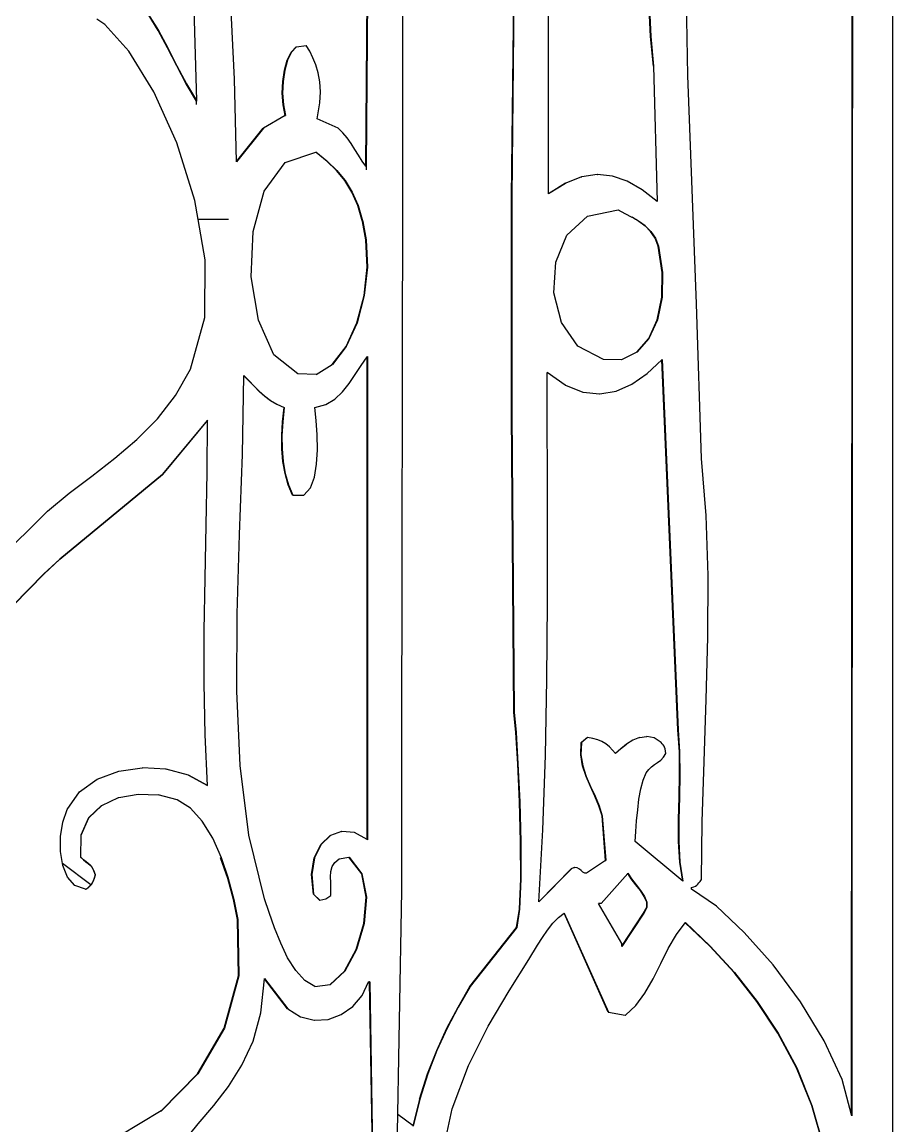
# Model space of a CAD drawing. Header units: inches. Extents: x 3672 to 10975, y -27382 to -746.
# Drawn here: x 4405.79 to 4413.78, y -26993.18 to -26983.05 of the extents above; entities that cross this region are included whole.
import ezdxf

# ---------------------------------------------------------------- set-up
doc = ezdxf.new("R2010")
doc.units = ezdxf.units.IN
doc.header["$LTSCALE"] = 17
doc.header["$MEASUREMENT"] = 0
doc.layers.add('25 BOT BAR', color=12, linetype='Continuous', lineweight=25)

msp = doc.modelspace()

# ---------------------------------------------------------------- linework, layer by layer
for p, q in [((4413.784, -26998.596), (4413.784, -26974.596)), ((4413.409, -26984.859), (4413.415, -26975.189)), ((4413.417, -26975.189), (4413.411, -26984.859)), ((4408.949, -26984.372), (4408.994, -26978.548)), ((4408.997, -26978.548), (4408.952, -26984.374)), ((4407.318, -26981.143), (4407.395, -26983.769)), ((4409.288, -26984.565), (4409.288, -26981.71)), ((4410.285, -26984.653), (4410.307, -26982.662)), ((4410.309, -26982.662), (4410.287, -26984.653)), ((4407.744, -26983.572), (4407.705, -26982.791)), ((4410.623, -26984.622), (4410.623, -26982.764)), ((4411.902, -26983.54), (4411.891, -26982.852)), ((4411.561, -26983.181), (4411.544, -26982.858)), ((4411.546, -26982.858), (4411.563, -26983.181)), ((4406.555, -26983.072), (4406.48, -26983.023)), ((4407.044, -26983.127), (4406.95, -26982.976)), ((4406.952, -26982.976), (4407.046, -26983.127)), ((4406.775, -26983.314), (4406.555, -26983.072)), ((4407.129, -26983.286), (4407.044, -26983.127)), ((4407.044, -26983.127), (4407.046, -26983.127)), ((4407.046, -26983.127), (4407.132, -26983.286)), ((4411.586, -26983.452), (4411.561, -26983.181)), ((4411.561, -26983.181), (4411.563, -26983.181)), ((4411.563, -26983.181), (4411.588, -26983.452)), ((4407.003, -26983.688), (4406.775, -26983.314)), ((4407.213, -26983.45), (4407.129, -26983.286)), ((4407.129, -26983.286), (4407.132, -26983.286)), ((4407.132, -26983.286), (4407.215, -26983.45)), ((4408.227, -26983.398), (4408.264, -26983.325)), ((4408.266, -26983.325), (4408.23, -26983.398)), ((4408.264, -26983.325), (4408.31, -26983.277)), ((4408.264, -26983.325), (4408.266, -26983.325)), ((4408.312, -26983.277), (4408.266, -26983.325)), ((4408.31, -26983.277), (4408.312, -26983.277)), ((4408.312, -26983.277), (4408.4, -26983.262)), ((4408.4, -26983.262), (4408.402, -26983.262)), ((4408.433, -26983.315), (4408.402, -26983.262)), ((4408.463, -26983.375), (4408.433, -26983.315)), ((4407.3, -26983.614), (4407.213, -26983.45)), ((4407.213, -26983.45), (4407.215, -26983.45)), ((4407.215, -26983.45), (4407.302, -26983.614)), ((4408.202, -26983.49), (4408.227, -26983.398)), ((4408.23, -26983.398), (4408.204, -26983.49)), ((4408.227, -26983.398), (4408.23, -26983.398)), ((4408.49, -26983.441), (4408.463, -26983.375)), ((4408.512, -26983.515), (4408.49, -26983.441)), ((4411.586, -26983.452), (4411.588, -26983.452)), ((4411.586, -26983.452), (4411.62, -26984.695)), ((4411.588, -26983.452), (4411.622, -26984.696)), ((4408.186, -26983.593), (4408.202, -26983.49)), ((4408.204, -26983.49), (4408.189, -26983.593)), ((4408.202, -26983.49), (4408.204, -26983.49)), ((4408.527, -26983.597), (4408.512, -26983.515)), ((4411.981, -26985.633), (4411.902, -26983.54)), ((4407.396, -26983.773), (4407.3, -26983.614)), ((4407.3, -26983.614), (4407.302, -26983.614)), ((4407.302, -26983.614), (4407.395, -26983.769)), ((4407.762, -26984.328), (4407.744, -26983.572)), ((4408.182, -26983.702), (4408.186, -26983.593)), ((4408.189, -26983.593), (4408.184, -26983.702)), ((4408.186, -26983.593), (4408.189, -26983.593)), ((4408.532, -26983.688), (4408.527, -26983.597)), ((4407.214, -26984.158), (4407.003, -26983.688)), ((4408.182, -26983.702), (4408.184, -26983.702)), ((4408.19, -26983.808), (4408.182, -26983.702)), ((4408.184, -26983.702), (4408.192, -26983.808)), ((4408.525, -26983.789), (4408.532, -26983.688)), ((4407.395, -26983.769), (4407.396, -26983.773)), ((4407.396, -26983.774), (4407.396, -26983.773)), ((4407.396, -26983.804), (4407.396, -26983.774)), ((4408.19, -26983.808), (4408.192, -26983.808)), ((4408.209, -26983.906), (4408.19, -26983.808)), ((4408.192, -26983.808), (4408.211, -26983.906)), ((4408.503, -26983.935), (4408.525, -26983.789)), ((4408.209, -26983.906), (4408.009, -26984.023)), ((4408.209, -26983.906), (4408.211, -26983.906)), ((4408.694, -26984.023), (4408.503, -26983.935)), ((4408.009, -26984.023), (4407.762, -26984.331)), ((4407.762, -26984.328), (4408.007, -26984.023)), ((4408.007, -26984.023), (4408.009, -26984.023)), ((4408.738, -26984.065), (4408.694, -26984.023)), ((4408.777, -26984.112), (4408.738, -26984.065)), ((4407.38, -26984.685), (4407.214, -26984.158)), ((4408.813, -26984.163), (4408.777, -26984.112)), ((4408.847, -26984.217), (4408.813, -26984.163)), ((4408.207, -26984.337), (4408.49, -26984.243)), ((4408.59, -26984.324), (4408.49, -26984.243)), ((4408.49, -26984.243), (4408.492, -26984.243)), ((4408.492, -26984.243), (4408.592, -26984.324)), ((4408.88, -26984.271), (4408.847, -26984.217)), ((4408.914, -26984.324), (4408.88, -26984.271)), ((4407.762, -26984.331), (4407.762, -26984.328)), ((4408.016, -26984.601), (4408.207, -26984.337)), ((4408.679, -26984.409), (4408.59, -26984.324)), ((4408.59, -26984.324), (4408.592, -26984.324)), ((4408.592, -26984.324), (4408.681, -26984.409)), ((4408.949, -26984.372), (4408.914, -26984.324)), ((4408.952, -26984.374), (4408.949, -26984.372)), ((4408.679, -26984.409), (4408.681, -26984.409)), ((4408.756, -26984.503), (4408.679, -26984.409)), ((4408.681, -26984.409), (4408.758, -26984.503)), ((4408.952, -26984.374), (4408.952, -26984.404)), ((4410.928, -26984.468), (4410.782, -26984.526)), ((4410.928, -26984.468), (4410.931, -26984.468)), ((4411.07, -26984.446), (4410.931, -26984.468)), ((4411.07, -26984.446), (4411.072, -26984.446)), ((4411.07, -26984.446), (4411.072, -26984.447)), ((4411.21, -26984.461), (4411.072, -26984.446)), ((4411.346, -26984.508), (4411.21, -26984.461)), ((4408.821, -26984.609), (4408.756, -26984.503)), ((4408.756, -26984.503), (4408.758, -26984.503)), ((4408.758, -26984.503), (4408.823, -26984.609)), ((4409.277, -26989.718), (4409.288, -26984.565)), ((4410.623, -26984.622), (4410.78, -26984.526)), ((4410.78, -26984.526), (4410.623, -26984.623)), ((4410.78, -26984.526), (4410.782, -26984.526)), ((4411.482, -26984.587), (4411.346, -26984.508)), ((4407.913, -26984.971), (4408.016, -26984.601)), ((4408.821, -26984.609), (4408.823, -26984.609)), ((4408.875, -26984.733), (4408.821, -26984.609)), ((4408.823, -26984.609), (4408.877, -26984.733)), ((4410.285, -26984.653), (4410.287, -26984.653)), ((4410.285, -26984.859), (4410.285, -26984.653)), ((4410.287, -26984.653), (4410.287, -26984.859)), ((4410.623, -26984.623), (4410.623, -26984.622)), ((4411.62, -26984.695), (4411.482, -26984.587)), ((4407.41, -26984.859), (4407.38, -26984.685)), ((4408.875, -26984.733), (4408.877, -26984.733)), ((4408.912, -26984.859), (4408.875, -26984.733)), ((4408.877, -26984.733), (4408.914, -26984.859)), ((4410.983, -26984.828), (4411.263, -26984.77)), ((4411.263, -26984.77), (4411.323, -26984.804)), ((4411.622, -26984.696), (4411.62, -26984.695)), ((4407.474, -26985.231), (4407.41, -26984.859)), ((4407.688, -26984.859), (4407.41, -26984.859)), ((4408.918, -26984.878), (4408.912, -26984.859)), ((4408.914, -26984.859), (4408.912, -26984.859)), ((4408.914, -26984.859), (4408.92, -26984.878)), ((4408.949, -26985.048), (4408.918, -26984.878)), ((4408.918, -26984.878), (4408.92, -26984.878)), ((4408.92, -26984.878), (4408.952, -26985.048)), ((4410.287, -26984.859), (4410.285, -26984.859)), ((4410.285, -26986.643), (4410.285, -26984.859)), ((4410.287, -26984.859), (4410.287, -26986.643)), ((4410.792, -26985.003), (4410.983, -26984.828)), ((4411.323, -26984.804), (4411.325, -26984.804)), ((4411.325, -26984.804), (4411.387, -26984.838)), ((4411.387, -26984.838), (4411.39, -26984.838)), ((4411.422, -26984.859), (4411.39, -26984.838)), ((4411.424, -26984.859), (4411.422, -26984.859)), ((4411.451, -26984.876), (4411.424, -26984.859)), ((4411.451, -26984.876), (4411.453, -26984.876)), ((4411.51, -26984.918), (4411.451, -26984.876)), ((4411.453, -26984.876), (4411.512, -26984.918)), ((4413.404, -26993.076), (4413.409, -26984.859)), ((4413.411, -26984.859), (4413.406, -26993.085)), ((4413.411, -26984.859), (4413.409, -26984.859)), ((4407.896, -26985.386), (4407.913, -26984.971)), ((4411.51, -26984.918), (4411.512, -26984.918)), ((4411.561, -26984.969), (4411.51, -26984.918)), ((4411.512, -26984.918), (4411.563, -26984.969)), ((4411.603, -26985.031), (4411.561, -26984.969)), ((4411.561, -26984.969), (4411.563, -26984.969)), ((4411.563, -26984.969), (4411.605, -26985.031)), ((4408.949, -26985.048), (4408.952, -26985.048)), ((4408.961, -26985.298), (4408.949, -26985.048)), ((4408.952, -26985.048), (4408.963, -26985.298)), ((4410.69, -26985.252), (4410.792, -26985.003)), ((4411.631, -26985.106), (4411.603, -26985.031)), ((4411.603, -26985.031), (4411.605, -26985.031)), ((4411.605, -26985.031), (4411.633, -26985.106)), ((4411.668, -26985.346), (4411.631, -26985.106)), ((4411.631, -26985.106), (4411.633, -26985.106)), ((4411.633, -26985.106), (4411.671, -26985.346)), ((4407.47, -26985.76), (4407.474, -26985.231)), ((4410.673, -26985.533), (4410.69, -26985.252)), ((4407.962, -26985.784), (4407.896, -26985.386)), ((4408.932, -26985.558), (4408.961, -26985.298)), ((4408.963, -26985.298), (4408.934, -26985.558)), ((4408.961, -26985.298), (4408.963, -26985.298)), ((4411.664, -26985.574), (4411.668, -26985.346)), ((4411.671, -26985.346), (4411.667, -26985.574)), ((4411.668, -26985.346), (4411.671, -26985.346)), ((4408.865, -26985.808), (4408.932, -26985.558)), ((4408.934, -26985.558), (4408.868, -26985.808)), ((4408.932, -26985.558), (4408.934, -26985.558)), ((4410.742, -26985.804), (4410.673, -26985.533)), ((4411.622, -26985.781), (4411.664, -26985.574)), ((4411.667, -26985.574), (4411.624, -26985.781)), ((4411.664, -26985.574), (4411.667, -26985.574)), ((4412.026, -26987.053), (4411.981, -26985.633)), ((4407.34, -26986.234), (4407.47, -26985.76)), ((4408.105, -26986.102), (4407.962, -26985.784)), ((4411.543, -26985.953), (4411.622, -26985.781)), ((4411.624, -26985.781), (4411.545, -26985.953)), ((4411.622, -26985.781), (4411.624, -26985.781)), ((4408.767, -26986.026), (4408.865, -26985.808)), ((4408.868, -26985.808), (4408.769, -26986.026)), ((4408.865, -26985.808), (4408.868, -26985.808)), ((4410.894, -26986.022), (4410.742, -26985.804)), ((4411.433, -26986.079), (4411.543, -26985.953)), ((4411.545, -26985.953), (4411.435, -26986.079)), ((4411.543, -26985.953), (4411.545, -26985.953)), ((4408.64, -26986.191), (4408.767, -26986.026)), ((4408.769, -26986.026), (4408.642, -26986.191)), ((4408.767, -26986.026), (4408.769, -26986.026)), ((4411.128, -26986.146), (4410.894, -26986.022)), ((4411.433, -26986.079), (4411.295, -26986.148)), ((4411.433, -26986.079), (4411.435, -26986.079)), ((4408.323, -26986.277), (4408.105, -26986.102)), ((4408.492, -26986.281), (4408.64, -26986.191)), ((4408.64, -26986.191), (4408.642, -26986.191)), ((4408.904, -26986.199), (4408.961, -26986.119)), ((4408.961, -26986.119), (4408.963, -26986.116)), ((4408.961, -26990.551), (4408.961, -26986.119)), ((4408.963, -26986.116), (4408.963, -26990.552)), ((4411.295, -26986.148), (4411.128, -26986.146)), ((4411.529, -26986.272), (4411.665, -26986.148)), ((4411.665, -26986.148), (4411.667, -26986.146)), ((4411.81, -26989.542), (4411.665, -26986.148)), ((4411.667, -26986.146), (4411.813, -26989.542)), ((4407.203, -26986.476), (4407.34, -26986.234)), ((4407.816, -26987.018), (4407.83, -26986.294)), ((4407.83, -26986.292), (4407.878, -26986.341)), ((4407.83, -26986.294), (4407.83, -26986.292)), ((4407.876, -26986.341), (4407.83, -26986.294)), ((4408.492, -26986.281), (4408.323, -26986.277)), ((4408.794, -26986.366), (4408.849, -26986.283)), ((4408.849, -26986.283), (4408.904, -26986.199)), ((4410.612, -26986.264), (4410.612, -26986.263)), ((4410.778, -26986.38), (4410.612, -26986.264)), ((4410.614, -26987.665), (4410.612, -26986.264)), ((4411.388, -26986.37), (4411.529, -26986.272)), ((4407.876, -26986.341), (4407.878, -26986.341)), ((4407.923, -26986.39), (4407.876, -26986.341)), ((4407.878, -26986.341), (4407.925, -26986.39)), ((4407.923, -26986.39), (4407.925, -26986.39)), ((4407.97, -26986.437), (4407.923, -26986.39)), ((4407.925, -26986.39), (4407.972, -26986.437)), ((4408.733, -26986.443), (4408.794, -26986.366)), ((4410.778, -26986.38), (4410.78, -26986.38)), ((4410.78, -26986.38), (4410.938, -26986.444)), ((4411.244, -26986.434), (4411.388, -26986.37)), ((4407.036, -26986.689), (4407.203, -26986.476)), ((4407.97, -26986.437), (4407.972, -26986.437)), ((4408.019, -26986.481), (4407.97, -26986.437)), ((4407.972, -26986.437), (4408.021, -26986.481)), ((4408.019, -26986.481), (4408.021, -26986.481)), ((4408.072, -26986.521), (4408.019, -26986.481)), ((4408.021, -26986.481), (4408.074, -26986.521)), ((4408.664, -26986.508), (4408.733, -26986.443)), ((4410.938, -26986.444), (4410.941, -26986.444)), ((4410.941, -26986.444), (4411.093, -26986.461)), ((4411.093, -26986.461), (4411.095, -26986.461)), ((4411.093, -26986.461), (4411.093, -26986.461)), ((4411.095, -26986.461), (4411.244, -26986.434)), ((4408.072, -26986.521), (4408.074, -26986.521)), ((4408.074, -26986.521), (4408.131, -26986.556)), ((4408.131, -26986.556), (4408.133, -26986.556)), ((4408.133, -26986.556), (4408.198, -26986.585)), ((4408.184, -26986.716), (4408.198, -26986.585)), ((4408.2, -26986.585), (4408.186, -26986.716)), ((4408.198, -26986.585), (4408.2, -26986.585)), ((4408.48, -26986.585), (4408.581, -26986.557)), ((4408.492, -26986.704), (4408.48, -26986.585)), ((4408.581, -26986.557), (4408.664, -26986.508)), ((4406.847, -26986.878), (4407.036, -26986.689)), ((4407.497, -26986.702), (4407.082, -26987.2)), ((4407.497, -26986.705), (4407.497, -26986.702)), ((4410.285, -26986.643), (4410.287, -26986.643)), ((4410.307, -26989.381), (4410.285, -26986.643)), ((4410.287, -26986.643), (4410.309, -26989.381)), ((4407.084, -26987.2), (4407.497, -26986.705)), ((4407.493, -26987.182), (4407.497, -26986.705)), ((4408.177, -26986.842), (4408.184, -26986.716)), ((4408.186, -26986.716), (4408.179, -26986.842)), ((4408.184, -26986.716), (4408.186, -26986.716)), ((4408.501, -26986.837), (4408.492, -26986.704)), ((4406.644, -26987.051), (4406.847, -26986.878)), ((4408.177, -26986.842), (4408.179, -26986.842)), ((4408.178, -26986.964), (4408.177, -26986.842)), ((4408.179, -26986.842), (4408.18, -26986.964)), ((4408.504, -26986.974), (4408.501, -26986.837)), ((4408.178, -26986.964), (4408.18, -26986.964)), ((4408.188, -26987.08), (4408.178, -26986.964)), ((4408.18, -26986.964), (4408.19, -26987.08)), ((4408.497, -26987.106), (4408.504, -26986.974)), ((4406.435, -26987.214), (4406.644, -26987.051)), ((4407.79, -26987.752), (4407.816, -26987.018)), ((4408.188, -26987.08), (4408.19, -26987.08)), ((4408.207, -26987.19), (4408.188, -26987.08)), ((4408.19, -26987.08), (4408.209, -26987.19)), ((4408.477, -26987.225), (4408.497, -26987.106)), ((4412.071, -26987.577), (4412.026, -26987.053)), ((4407.082, -26987.2), (4406.14, -26987.976)), ((4406.142, -26987.976), (4407.084, -26987.2)), ((4407.084, -26987.2), (4407.082, -26987.2)), ((4407.484, -26987.666), (4407.493, -26987.182)), ((4408.207, -26987.19), (4408.209, -26987.19)), ((4408.236, -26987.294), (4408.207, -26987.19)), ((4408.209, -26987.19), (4408.238, -26987.294)), ((4406.227, -26987.373), (4406.435, -26987.214)), ((4408.236, -26987.294), (4408.238, -26987.294)), ((4408.276, -26987.39), (4408.236, -26987.294)), ((4408.238, -26987.294), (4408.278, -26987.39)), ((4408.439, -26987.323), (4408.477, -26987.225)), ((4406.028, -26987.536), (4406.227, -26987.373)), ((4408.276, -26987.39), (4408.278, -26987.39)), ((4408.278, -26987.39), (4408.379, -26987.39)), ((4408.379, -26987.39), (4408.439, -26987.323)), ((4405.143, -26988.413), (4406.028, -26987.536)), ((4412.089, -26988.127), (4412.071, -26987.577)), ((4407.473, -26988.151), (4407.484, -26987.666)), ((4410.614, -26988.374), (4410.614, -26987.665)), ((4407.768, -26988.48), (4407.79, -26987.752)), ((4406.14, -26987.976), (4405.995, -26988.113)), ((4405.997, -26988.113), (4406.142, -26987.976)), ((4406.14, -26987.976), (4406.142, -26987.976)), ((4405.995, -26988.113), (4405.853, -26988.255)), ((4405.855, -26988.255), (4405.997, -26988.113)), ((4405.995, -26988.113), (4405.997, -26988.113)), ((4407.465, -26988.634), (4407.473, -26988.151)), ((4412.086, -26988.694), (4412.089, -26988.127)), ((4405.853, -26988.255), (4405.714, -26988.399)), ((4405.716, -26988.399), (4405.855, -26988.255)), ((4405.853, -26988.255), (4405.855, -26988.255)), ((4410.608, -26989.081), (4410.614, -26988.374)), ((4407.764, -26989.19), (4407.768, -26988.48)), ((4407.464, -26989.114), (4407.465, -26988.634)), ((4412.071, -26989.266), (4412.086, -26988.694)), ((4407.473, -26989.588), (4407.464, -26989.114)), ((4410.595, -26989.779), (4410.608, -26989.081)), ((4407.794, -26989.871), (4407.764, -26989.19)), ((4412.051, -26989.834), (4412.071, -26989.266)), ((4410.307, -26989.381), (4410.309, -26989.381)), ((4410.324, -26989.568), (4410.307, -26989.381)), ((4410.309, -26989.381), (4410.326, -26989.568)), ((4407.497, -26990.053), (4407.473, -26989.588)), ((4410.324, -26989.568), (4410.326, -26989.568)), ((4410.342, -26989.856), (4410.324, -26989.568)), ((4410.326, -26989.568), (4410.344, -26989.856)), ((4410.924, -26989.659), (4410.98, -26989.615)), ((4410.982, -26989.615), (4410.926, -26989.659)), ((4410.98, -26989.615), (4410.982, -26989.615)), ((4411.031, -26989.622), (4410.982, -26989.615)), ((4411.075, -26989.634), (4411.031, -26989.622)), ((4411.114, -26989.652), (4411.075, -26989.634)), ((4411.397, -26989.638), (4411.34, -26989.675)), ((4411.397, -26989.638), (4411.399, -26989.638)), ((4411.459, -26989.613), (4411.399, -26989.638)), ((4411.459, -26989.613), (4411.462, -26989.613)), ((4411.462, -26989.613), (4411.524, -26989.604)), ((4411.524, -26989.604), (4411.526, -26989.604)), ((4411.524, -26989.604), (4411.525, -26989.604)), ((4411.526, -26989.604), (4411.525, -26989.604)), ((4411.592, -26989.618), (4411.526, -26989.604)), ((4411.656, -26989.659), (4411.592, -26989.618)), ((4411.81, -26989.542), (4411.813, -26989.542)), ((4411.825, -26989.744), (4411.81, -26989.542)), ((4411.813, -26989.542), (4411.827, -26989.744)), ((4409.277, -26991.02), (4409.277, -26989.718)), ((4410.92, -26989.772), (4410.924, -26989.659)), ((4410.926, -26989.659), (4410.922, -26989.772)), ((4410.924, -26989.659), (4410.926, -26989.659)), ((4411.149, -26989.673), (4411.114, -26989.652)), ((4411.182, -26989.699), (4411.149, -26989.673)), ((4411.212, -26989.729), (4411.182, -26989.699)), ((4411.239, -26989.76), (4411.212, -26989.729)), ((4411.239, -26989.76), (4411.284, -26989.718)), ((4411.286, -26989.718), (4411.24, -26989.762)), ((4411.284, -26989.718), (4411.338, -26989.675)), ((4411.284, -26989.718), (4411.286, -26989.718)), ((4411.34, -26989.675), (4411.286, -26989.718)), ((4411.338, -26989.675), (4411.34, -26989.675)), ((4411.668, -26989.671), (4411.656, -26989.659)), ((4411.677, -26989.682), (4411.668, -26989.671)), ((4411.684, -26989.692), (4411.677, -26989.682)), ((4411.689, -26989.704), (4411.684, -26989.692)), ((4411.693, -26989.719), (4411.689, -26989.704)), ((4411.697, -26989.738), (4411.693, -26989.719)), ((4411.7, -26989.762), (4411.697, -26989.738)), ((4410.571, -26990.461), (4410.595, -26989.779)), ((4410.92, -26989.772), (4410.922, -26989.772)), ((4410.937, -26989.875), (4410.92, -26989.772)), ((4410.922, -26989.772), (4410.939, -26989.875)), ((4411.24, -26989.762), (4411.239, -26989.76)), ((4411.596, -26989.861), (4411.625, -26989.842)), ((4411.625, -26989.842), (4411.653, -26989.821)), ((4411.653, -26989.821), (4411.679, -26989.795)), ((4411.679, -26989.795), (4411.7, -26989.762)), ((4411.825, -26989.744), (4411.827, -26989.744)), ((4411.827, -26989.952), (4411.825, -26989.744)), ((4411.827, -26989.744), (4411.829, -26989.952)), ((4412.034, -26990.388), (4412.051, -26989.834)), ((4406.484, -26989.995), (4406.681, -26989.922)), ((4406.681, -26989.922), (4406.896, -26989.891)), ((4406.896, -26989.891), (4406.898, -26989.891)), ((4407.114, -26989.904), (4406.898, -26989.891)), ((4407.114, -26989.904), (4407.116, -26989.904)), ((4407.32, -26989.958), (4407.116, -26989.904)), ((4407.875, -26990.51), (4407.794, -26989.871)), ((4410.342, -26989.856), (4410.344, -26989.856)), ((4410.357, -26990.204), (4410.342, -26989.856)), ((4410.344, -26989.856), (4410.36, -26990.204)), ((4410.937, -26989.875), (4410.939, -26989.875)), ((4410.968, -26989.971), (4410.937, -26989.875)), ((4410.939, -26989.875), (4410.97, -26989.971)), ((4411.493, -26990.004), (4411.521, -26989.937)), ((4411.521, -26989.937), (4411.543, -26989.906)), ((4411.543, -26989.906), (4411.568, -26989.882)), ((4411.568, -26989.882), (4411.596, -26989.861)), ((4406.321, -26990.112), (4406.484, -26989.995)), ((4407.32, -26989.958), (4407.322, -26989.958)), ((4407.497, -26990.053), (4407.322, -26989.958)), ((4407.322, -26989.958), (4407.497, -26990.054)), ((4410.968, -26989.971), (4410.97, -26989.971)), ((4411.008, -26990.063), (4410.968, -26989.971)), ((4410.97, -26989.971), (4411.01, -26990.063)), ((4411.471, -26990.086), (4411.493, -26990.004)), ((4411.822, -26990.161), (4411.827, -26989.952)), ((4411.829, -26989.952), (4411.825, -26990.161)), ((4411.827, -26989.952), (4411.829, -26989.952)), ((4406.207, -26990.274), (4406.321, -26990.112)), ((4406.682, -26990.164), (4406.858, -26990.133)), ((4406.858, -26990.133), (4407.042, -26990.14)), ((4407.217, -26990.186), (4407.042, -26990.14)), ((4407.497, -26990.054), (4407.497, -26990.053)), ((4411.008, -26990.063), (4411.01, -26990.063)), ((4411.05, -26990.152), (4411.008, -26990.063)), ((4411.01, -26990.063), (4411.052, -26990.152)), ((4411.454, -26990.179), (4411.471, -26990.086)), ((4406.524, -26990.237), (4406.403, -26990.351)), ((4406.406, -26990.351), (4406.526, -26990.237)), ((4406.524, -26990.237), (4406.526, -26990.237)), ((4406.526, -26990.237), (4406.68, -26990.164)), ((4406.68, -26990.164), (4406.682, -26990.164)), ((4407.339, -26990.262), (4407.217, -26990.186)), ((4410.357, -26990.204), (4410.36, -26990.204)), ((4410.368, -26990.57), (4410.357, -26990.204)), ((4410.36, -26990.204), (4410.37, -26990.57)), ((4411.05, -26990.152), (4411.052, -26990.152)), ((4411.087, -26990.241), (4411.05, -26990.152)), ((4411.052, -26990.152), (4411.09, -26990.241)), ((4411.087, -26990.241), (4411.09, -26990.241)), ((4411.115, -26990.332), (4411.087, -26990.241)), ((4411.09, -26990.241), (4411.117, -26990.332)), ((4411.442, -26990.277), (4411.454, -26990.179)), ((4411.817, -26990.367), (4411.822, -26990.161)), ((4411.825, -26990.161), (4411.819, -26990.367)), ((4411.822, -26990.161), (4411.825, -26990.161)), ((4406.168, -26990.39), (4406.207, -26990.274)), ((4407.448, -26990.383), (4407.339, -26990.262)), ((4411.115, -26990.332), (4411.117, -26990.332)), ((4411.148, -26990.742), (4411.115, -26990.332)), ((4411.117, -26990.332), (4411.151, -26990.742)), ((4411.432, -26990.378), (4411.442, -26990.277)), ((4406.147, -26990.522), (4406.168, -26990.39)), ((4406.403, -26990.351), (4406.334, -26990.509)), ((4406.336, -26990.509), (4406.406, -26990.351)), ((4406.403, -26990.351), (4406.406, -26990.351)), ((4407.543, -26990.539), (4407.448, -26990.383)), ((4411.425, -26990.475), (4411.432, -26990.378)), ((4411.817, -26990.367), (4411.819, -26990.367)), ((4411.817, -26990.567), (4411.817, -26990.367)), ((4411.819, -26990.367), (4411.819, -26990.567)), ((4412.026, -26990.918), (4412.034, -26990.388)), ((4406.147, -26990.659), (4406.147, -26990.522)), ((4406.334, -26990.509), (4406.331, -26990.713)), ((4406.333, -26990.713), (4406.336, -26990.509)), ((4406.334, -26990.509), (4406.336, -26990.509)), ((4407.623, -26990.717), (4407.543, -26990.539)), ((4408.02, -26991.094), (4407.875, -26990.51)), ((4408.535, -26990.597), (4408.621, -26990.514)), ((4408.623, -26990.514), (4408.537, -26990.597)), ((4408.621, -26990.514), (4408.623, -26990.514)), ((4408.726, -26990.475), (4408.623, -26990.514)), ((4408.726, -26990.475), (4408.728, -26990.475)), ((4408.844, -26990.486), (4408.728, -26990.475)), ((4408.961, -26990.551), (4408.844, -26990.486)), ((4408.963, -26990.552), (4408.961, -26990.551)), ((4410.534, -26991.121), (4410.571, -26990.461)), ((4411.42, -26990.567), (4411.425, -26990.475)), ((4408.475, -26990.718), (4408.535, -26990.597)), ((4408.537, -26990.597), (4408.477, -26990.718)), ((4408.535, -26990.597), (4408.537, -26990.597)), ((4410.368, -26990.57), (4410.37, -26990.57)), ((4410.369, -26990.912), (4410.368, -26990.57)), ((4410.37, -26990.57), (4410.371, -26990.912)), ((4411.855, -26990.931), (4411.42, -26990.567)), ((4411.817, -26990.567), (4411.819, -26990.567)), ((4411.828, -26990.757), (4411.817, -26990.567)), ((4411.819, -26990.567), (4411.83, -26990.757)), ((4406.165, -26990.77), (4406.147, -26990.659)), ((4406.331, -26990.713), (4406.333, -26990.713)), ((4406.331, -26990.713), (4406.357, -26990.737)), ((4406.359, -26990.737), (4406.333, -26990.713)), ((4406.357, -26990.737), (4406.359, -26990.737)), ((4406.357, -26990.737), (4406.38, -26990.754)), ((4406.382, -26990.754), (4406.359, -26990.737)), ((4406.38, -26990.754), (4406.382, -26990.754)), ((4406.38, -26990.754), (4406.4, -26990.769)), ((4406.402, -26990.769), (4406.382, -26990.754)), ((4407.616, -26990.717), (4407.619, -26990.717)), ((4407.683, -26990.908), (4407.616, -26990.717)), ((4407.619, -26990.717), (4407.685, -26990.908)), ((4407.689, -26990.908), (4407.623, -26990.717)), ((4408.45, -26990.871), (4408.475, -26990.718)), ((4408.477, -26990.718), (4408.452, -26990.871)), ((4408.475, -26990.718), (4408.477, -26990.718)), ((4408.664, -26990.76), (4408.705, -26990.728)), ((4408.705, -26990.728), (4408.793, -26990.713)), ((4408.91, -26990.864), (4408.793, -26990.713)), ((4408.793, -26990.713), (4408.795, -26990.713)), ((4408.795, -26990.713), (4408.912, -26990.864)), ((4411.148, -26990.742), (4410.971, -26990.859)), ((4411.148, -26990.742), (4411.151, -26990.742)), ((4406.167, -26990.788), (4406.165, -26990.77)), ((4406.426, -26990.965), (4406.165, -26990.77)), ((4406.211, -26990.896), (4406.167, -26990.788)), ((4406.4, -26990.769), (4406.402, -26990.769)), ((4406.4, -26990.769), (4406.418, -26990.785)), ((4406.42, -26990.785), (4406.402, -26990.769)), ((4406.418, -26990.785), (4406.42, -26990.785)), ((4406.418, -26990.785), (4406.434, -26990.805)), ((4406.436, -26990.805), (4406.42, -26990.785)), ((4406.434, -26990.805), (4406.436, -26990.805)), ((4406.434, -26990.805), (4406.45, -26990.833)), ((4406.452, -26990.833), (4406.436, -26990.805)), ((4406.45, -26990.833), (4406.452, -26990.833)), ((4406.45, -26990.833), (4406.465, -26990.874)), ((4406.467, -26990.874), (4406.452, -26990.833)), ((4408.625, -26990.891), (4408.628, -26990.842)), ((4408.628, -26990.842), (4408.64, -26990.799)), ((4408.64, -26990.799), (4408.664, -26990.76)), ((4410.837, -26990.816), (4410.534, -26991.123)), ((4410.534, -26991.121), (4410.834, -26990.816)), ((4410.834, -26990.816), (4410.837, -26990.816)), ((4410.862, -26990.808), (4410.837, -26990.816)), ((4410.862, -26990.808), (4410.864, -26990.808)), ((4410.887, -26990.811), (4410.864, -26990.808)), ((4410.907, -26990.822), (4410.887, -26990.811)), ((4410.925, -26990.835), (4410.907, -26990.822)), ((4410.94, -26990.849), (4410.925, -26990.835)), ((4410.956, -26990.858), (4410.94, -26990.849)), ((4411.828, -26990.757), (4411.83, -26990.757)), ((4411.855, -26990.931), (4411.828, -26990.757)), ((4411.83, -26990.757), (4411.857, -26990.933)), ((4406.28, -26990.973), (4406.211, -26990.896)), ((4406.438, -26990.948), (4406.427, -26990.964)), ((4406.43, -26990.964), (4406.44, -26990.948)), ((4406.447, -26990.928), (4406.438, -26990.948)), ((4406.438, -26990.948), (4406.44, -26990.948)), ((4406.44, -26990.948), (4406.449, -26990.928)), ((4406.455, -26990.904), (4406.447, -26990.928)), ((4406.447, -26990.928), (4406.449, -26990.928)), ((4406.449, -26990.928), (4406.458, -26990.904)), ((4406.465, -26990.874), (4406.455, -26990.904)), ((4406.455, -26990.904), (4406.458, -26990.904)), ((4406.458, -26990.904), (4406.467, -26990.874)), ((4406.465, -26990.874), (4406.467, -26990.874)), ((4407.683, -26990.908), (4407.685, -26990.908)), ((4407.734, -26991.101), (4407.683, -26990.908)), ((4407.685, -26990.908), (4407.736, -26991.101)), ((4408.45, -26990.871), (4408.452, -26990.871)), ((4408.467, -26991.05), (4408.45, -26990.871)), ((4408.452, -26990.871), (4408.469, -26991.05)), ((4408.626, -26990.944), (4408.625, -26990.891)), ((4408.628, -26991.002), (4408.626, -26990.944)), ((4408.91, -26990.864), (4408.912, -26990.864)), ((4408.952, -26991.078), (4408.91, -26990.864)), ((4408.912, -26990.864), (4408.954, -26991.078)), ((4410.357, -26991.188), (4410.369, -26990.912)), ((4410.371, -26990.912), (4410.359, -26991.188)), ((4410.369, -26990.912), (4410.371, -26990.912)), ((4410.971, -26990.859), (4410.956, -26990.858)), ((4411.106, -26991.138), (4411.351, -26990.861)), ((4411.351, -26990.861), (4411.353, -26990.859)), ((4411.383, -26990.912), (4411.351, -26990.861)), ((4411.353, -26990.859), (4411.385, -26990.912)), ((4411.383, -26990.912), (4411.385, -26990.912)), ((4411.424, -26990.965), (4411.383, -26990.912)), ((4411.385, -26990.912), (4411.427, -26990.965)), ((4411.857, -26990.933), (4411.855, -26990.931)), ((4411.995, -26990.959), (4412.004, -26990.948)), ((4412.004, -26990.948), (4412.014, -26990.934)), ((4412.014, -26990.934), (4412.026, -26990.918)), ((4406.375, -26991.006), (4406.28, -26990.973)), ((4406.375, -26991.006), (4406.378, -26991.006)), ((4406.376, -26991.005), (4406.378, -26991.006)), ((4406.378, -26991.006), (4406.398, -26990.992)), ((4406.414, -26990.978), (4406.398, -26990.992)), ((4406.398, -26990.992), (4406.4, -26990.992)), ((4406.4, -26990.992), (4406.417, -26990.978)), ((4406.426, -26990.965), (4406.414, -26990.978)), ((4406.414, -26990.978), (4406.417, -26990.978)), ((4406.417, -26990.978), (4406.43, -26990.964)), ((4406.427, -26990.964), (4406.426, -26990.965)), ((4406.427, -26990.964), (4406.43, -26990.964)), ((4408.467, -26991.05), (4408.469, -26991.05)), ((4408.523, -26991.108), (4408.467, -26991.05)), ((4408.469, -26991.05), (4408.525, -26991.108)), ((4408.626, -26991.064), (4408.628, -26991.002)), ((4409.198, -26995.559), (4409.277, -26991.02)), ((4411.424, -26990.965), (4411.427, -26990.965)), ((4411.467, -26991.019), (4411.424, -26990.965)), ((4411.427, -26990.965), (4411.469, -26991.019)), ((4411.467, -26991.019), (4411.469, -26991.019)), ((4411.503, -26991.072), (4411.467, -26991.019)), ((4411.469, -26991.019), (4411.505, -26991.072)), ((4411.936, -26990.991), (4411.957, -26990.984)), ((4411.936, -26991.006), (4411.936, -26990.991)), ((4412.164, -26991.163), (4411.936, -26991.006)), ((4411.957, -26990.984), (4411.973, -26990.977)), ((4411.973, -26990.977), (4411.985, -26990.968)), ((4411.985, -26990.968), (4411.995, -26990.959)), ((4407.734, -26991.101), (4407.736, -26991.101)), ((4407.771, -26991.284), (4407.734, -26991.101)), ((4407.736, -26991.101), (4407.774, -26991.284)), ((4408.062, -26991.22), (4408.02, -26991.094)), ((4408.523, -26991.108), (4408.525, -26991.108)), ((4408.525, -26991.108), (4408.581, -26991.094)), ((4408.581, -26991.094), (4408.626, -26991.064)), ((4408.931, -26991.321), (4408.952, -26991.078)), ((4408.954, -26991.078), (4408.933, -26991.321)), ((4408.952, -26991.078), (4408.954, -26991.078)), ((4410.534, -26991.123), (4410.534, -26991.121)), ((4411.297, -26991.504), (4411.083, -26991.138)), ((4411.106, -26991.138), (4411.083, -26991.138)), ((4411.503, -26991.072), (4411.505, -26991.072)), ((4411.525, -26991.124), (4411.503, -26991.072)), ((4411.505, -26991.072), (4411.527, -26991.124)), ((4411.525, -26991.124), (4411.527, -26991.124)), ((4411.525, -26991.175), (4411.525, -26991.124)), ((4411.527, -26991.124), (4411.527, -26991.175)), ((4408.111, -26991.359), (4408.062, -26991.22)), ((4410.329, -26991.357), (4410.357, -26991.188)), ((4410.359, -26991.188), (4410.332, -26991.357)), ((4410.357, -26991.188), (4410.359, -26991.188)), ((4410.716, -26991.266), (4410.768, -26991.227)), ((4410.768, -26991.227), (4410.769, -26991.225)), ((4411.171, -26992.133), (4410.768, -26991.227)), ((4410.769, -26991.225), (4411.173, -26992.133)), ((4411.498, -26991.225), (4411.297, -26991.533)), ((4411.297, -26991.53), (4411.496, -26991.225)), ((4411.496, -26991.225), (4411.525, -26991.175)), ((4411.496, -26991.225), (4411.498, -26991.225)), ((4411.527, -26991.175), (4411.498, -26991.225)), ((4411.525, -26991.175), (4411.527, -26991.175)), ((4412.42, -26991.402), (4412.164, -26991.163)), ((4407.771, -26991.284), (4407.774, -26991.284)), ((4407.781, -26991.801), (4407.771, -26991.284)), ((4407.774, -26991.284), (4407.783, -26991.801)), ((4408.167, -26991.501), (4408.111, -26991.359)), ((4408.86, -26991.559), (4408.931, -26991.321)), ((4408.933, -26991.321), (4408.862, -26991.559)), ((4408.931, -26991.321), (4408.933, -26991.321)), ((4409.903, -26991.899), (4410.329, -26991.357)), ((4410.332, -26991.357), (4409.905, -26991.899)), ((4410.329, -26991.357), (4410.332, -26991.357)), ((4410.615, -26991.382), (4410.664, -26991.319)), ((4410.664, -26991.319), (4410.716, -26991.266)), ((4411.797, -26991.423), (4411.879, -26991.314)), ((4411.879, -26991.314), (4411.88, -26991.313)), ((4412.105, -26991.529), (4411.879, -26991.314)), ((4411.88, -26991.313), (4412.107, -26991.529)), ((4410.524, -26991.519), (4410.568, -26991.449)), ((4410.568, -26991.449), (4410.615, -26991.382)), ((4411.723, -26991.551), (4411.797, -26991.423)), ((4412.684, -26991.7), (4412.42, -26991.402)), ((4408.231, -26991.635), (4408.167, -26991.501)), ((4408.752, -26991.757), (4408.86, -26991.559)), ((4408.862, -26991.559), (4408.754, -26991.757)), ((4408.86, -26991.559), (4408.862, -26991.559)), ((4410.444, -26991.65), (4410.524, -26991.519)), ((4411.297, -26991.53), (4411.297, -26991.504)), ((4411.297, -26991.533), (4411.297, -26991.53)), ((4411.653, -26991.689), (4411.723, -26991.551)), ((4412.327, -26991.77), (4412.105, -26991.529)), ((4412.105, -26991.529), (4412.107, -26991.529)), ((4412.107, -26991.529), (4412.329, -26991.77)), ((4408.305, -26991.753), (4408.231, -26991.635)), ((4410.264, -26991.938), (4410.444, -26991.65)), ((4408.387, -26991.844), (4408.305, -26991.753)), ((4408.621, -26991.882), (4408.752, -26991.757)), ((4408.754, -26991.757), (4408.623, -26991.882)), ((4408.752, -26991.757), (4408.754, -26991.757)), ((4411.583, -26991.828), (4411.653, -26991.689)), ((4412.936, -26992.039), (4412.684, -26991.7)), ((4407.649, -26992.281), (4407.781, -26991.801)), ((4407.783, -26991.801), (4407.651, -26992.281)), ((4407.781, -26991.801), (4407.783, -26991.801)), ((4407.986, -26992.139), (4408.02, -26991.828)), ((4408.02, -26991.826), (4408.234, -26992.104)), ((4408.02, -26991.828), (4408.02, -26991.826)), ((4408.231, -26992.104), (4408.02, -26991.828)), ((4408.48, -26991.899), (4408.387, -26991.844)), ((4408.914, -26991.98), (4408.974, -26991.855)), ((4408.983, -26991.855), (4408.974, -26991.855)), ((4408.983, -26991.855), (4408.985, -26991.855)), ((4409.028, -26994.592), (4408.983, -26991.855)), ((4408.985, -26991.855), (4409.03, -26994.592)), ((4411.508, -26991.96), (4411.583, -26991.828)), ((4412.327, -26991.77), (4412.329, -26991.77)), ((4412.536, -26992.036), (4412.327, -26991.77)), ((4412.329, -26991.77), (4412.539, -26992.036)), ((4408.48, -26991.899), (4408.621, -26991.882)), ((4408.621, -26991.882), (4408.623, -26991.882)), ((4409.794, -26992.087), (4409.903, -26991.899)), ((4409.905, -26991.899), (4409.796, -26992.087)), ((4409.903, -26991.899), (4409.905, -26991.899)), ((4410.071, -26992.263), (4410.264, -26991.938)), ((4411.426, -26992.074), (4411.508, -26991.96)), ((4408.828, -26992.082), (4408.914, -26991.98)), ((4412.729, -26992.328), (4412.536, -26992.036)), ((4412.536, -26992.036), (4412.539, -26992.036)), ((4412.539, -26992.036), (4412.731, -26992.328)), ((4413.153, -26992.396), (4412.936, -26992.039)), ((4407.914, -26992.4), (4407.986, -26992.139)), ((4408.231, -26992.104), (4408.234, -26992.104)), ((4408.234, -26992.104), (4408.349, -26992.178)), ((4408.602, -26992.201), (4408.721, -26992.157)), ((4408.721, -26992.157), (4408.828, -26992.082)), ((4409.692, -26992.282), (4409.794, -26992.087)), ((4409.796, -26992.087), (4409.694, -26992.282)), ((4409.794, -26992.087), (4409.796, -26992.087)), ((4411.171, -26992.133), (4411.173, -26992.133)), ((4411.173, -26992.133), (4411.328, -26992.162)), ((4411.328, -26992.162), (4411.33, -26992.162)), ((4411.33, -26992.162), (4411.426, -26992.074)), ((4408.349, -26992.178), (4408.351, -26992.178)), ((4408.351, -26992.178), (4408.474, -26992.209)), ((4408.474, -26992.209), (4408.477, -26992.209)), ((4408.477, -26992.209), (4408.602, -26992.201)), ((4409.889, -26992.625), (4410.071, -26992.263)), ((4407.404, -26992.701), (4407.649, -26992.281)), ((4407.651, -26992.281), (4407.406, -26992.701)), ((4407.649, -26992.281), (4407.651, -26992.281)), ((4409.598, -26992.486), (4409.692, -26992.282)), ((4409.694, -26992.282), (4409.6, -26992.486)), ((4409.692, -26992.282), (4409.694, -26992.282)), ((4412.729, -26992.328), (4412.731, -26992.328)), ((4412.898, -26992.646), (4412.729, -26992.328)), ((4412.731, -26992.328), (4412.901, -26992.646)), ((4407.812, -26992.622), (4407.914, -26992.4)), ((4413.317, -26992.752), (4413.153, -26992.396)), ((4409.514, -26992.701), (4409.598, -26992.486)), ((4409.6, -26992.486), (4409.516, -26992.701)), ((4409.598, -26992.486), (4409.6, -26992.486)), ((4407.689, -26992.816), (4407.812, -26992.622)), ((4409.74, -26993.023), (4409.889, -26992.625)), ((4412.898, -26992.646), (4412.901, -26992.646)), ((4413.039, -26992.991), (4412.898, -26992.646)), ((4412.901, -26992.646), (4413.041, -26992.991)), ((4407.072, -26993.04), (4407.404, -26992.701)), ((4407.406, -26992.701), (4407.074, -26993.04)), ((4407.404, -26992.701), (4407.406, -26992.701)), ((4409.441, -26992.932), (4409.514, -26992.701)), ((4409.516, -26992.701), (4409.443, -26992.932)), ((4409.514, -26992.701), (4409.516, -26992.701)), ((4413.404, -26993.076), (4413.317, -26992.752)), ((4407.553, -26992.991), (4407.689, -26992.816)), ((4409.441, -26992.932), (4409.38, -26993.181)), ((4409.443, -26992.932), (4409.382, -26993.181)), ((4409.441, -26992.932), (4409.443, -26992.932)), ((4407.072, -26993.04), (4406.685, -26993.273)), ((4407.072, -26993.04), (4407.074, -26993.04)), ((4407.41, -26993.16), (4407.553, -26992.991)), ((4409.381, -26993.176), (4409.241, -26993.072)), ((4409.648, -26993.455), (4409.74, -26993.023)), ((4413.039, -26992.991), (4413.041, -26992.991)), ((4413.146, -26993.363), (4413.039, -26992.991)), ((4413.041, -26992.991), (4413.148, -26993.363)), ((4413.406, -26993.085), (4413.404, -26993.076)), ((4407.269, -26993.333), (4407.41, -26993.16))]:
    msp.add_line(p, q)
at = {"layer": '25 BOT BAR'}
msp.add_line((4413.784, -27004.971), (4413.784, -26915.596), dxfattribs=at)

doc.saveas('drawing.dxf')
